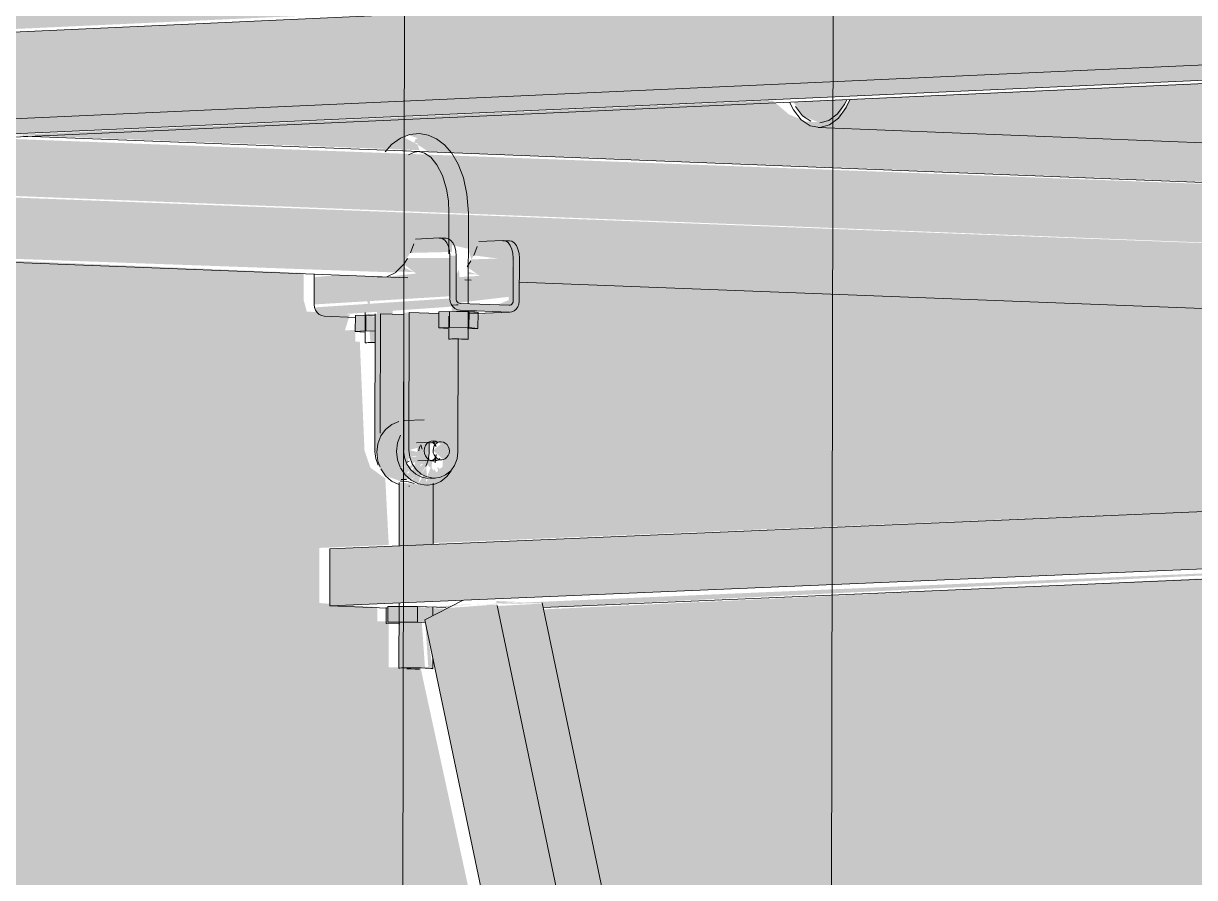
# Model space of a CAD drawing. Header units: inches. Extents: x 31213 to 31218, y -65 to 66.
# Drawn here: x 31215.78963 to 31215.79716, y -64.84864 to -64.84315 of the extents above; entities that cross this region are included whole.
import ezdxf

# ---------------------------------------------------------------- set-up
doc = ezdxf.new("R2010")
doc.units = ezdxf.units.IN
doc.header["$MEASUREMENT"] = 0
for name, color, linetype, lineweight in [('A-GLAZ-CURT', 52, 'Continuous', 9), ('A-WALL-PATT', 111, 'Continuous', 13), ('I-WALL', 2, 'Continuous', 13), ('Q-SPCQ', 91, 'Continuous', 9), ('S-BEAM', 12, 'Continuous', 9)]:
    doc.layers.add(name, color=color, linetype=linetype, lineweight=lineweight)

# ---------------------------------------------------------------- blocks, each defined once
blk = doc.blocks.new('FP_70-Looking South East')
at = {"layer": 'A-WALL-PATT', "lineweight": 9}
for p, q in [((-6208.764656898729, -64.85406071571585), (-6208.764591070689, -64.81886735022566)), ((-6208.767410637626, -64.8541606386), (-6208.767344574306, -64.81904935575494))]:
    blk.add_line(p, q, dxfattribs=at)

msp = doc.modelspace()

# ---------------------------------------------------------------- hatches: boundary and pattern name
at = {"layer": 'I-WALL', "lineweight": 5}
h = msp.add_hatch(color=256, dxfattribs=at)
h.paths.add_polyline_path([(31215.93026104207, -64.86567019565625), (31215.93026399614, -64.86344190050553), (31215.90694916643, -64.86403720207328), (31215.9063534625, -64.8650507085027), (31215.92672415375, -64.86557854870065)], flags=0)
h.paths.add_polyline_path([(31215.90627946146, -64.86504879100652), (31215.90687293075, -64.86403914861212), (31215.90391415579, -64.86411469552363), (31215.90385793722, -64.86498604508316), (31215.90481461864, -64.86501083436988)], flags=0)
h.paths.add_polyline_path([(31215.90402106955, -64.86245760467693), (31215.90786314058, -64.86235454953136), (31215.90852192834, -64.8611999307723), (31215.90842933001, -64.86109228279014), (31215.90824219597, -64.86062705701862), (31215.90815249353, -64.86028290073354), (31215.90828806179, -64.86011868543476), (31215.90823059392, -64.86011696296215), (31215.90820030437, -64.86015265744759), (31215.90814914861, -64.86012801275125), (31215.90813716625, -64.86011416267394), (31215.90417991856, -64.8599955529135), (31215.90409133151, -64.8613685920797)], flags=0)
h.paths.add_polyline_path([(31215.9079393731, -64.86235250476109), (31215.93026623428, -64.86175363558077), (31215.93026752839, -64.86077747140864), (31215.90960004885, -64.86015800934946), (31215.90918645721, -64.86054369662394), (31215.90926022636, -64.86073849172013), (31215.90925102805, -64.86096634838816), (31215.90915303511, -64.86116030945449), (31215.90899196734, -64.8612720720121), (31215.90872668744, -64.86128871623683), (31215.90856824242, -64.86128257208318), (31215.90817969686, -64.86194362768562)], flags=0)
h.paths.add_polyline_path([(31215.76391397044, -64.86135985242056), (31215.76392394579, -64.85635887129781), (31215.73867578578, -64.85725387735548), (31215.73842192934, -64.86069930910087), (31215.76383384955, -64.86135777634831)], flags=0)
h.paths.add_polyline_path([(31215.90913840489, -64.86048185237053), (31215.90950763058, -64.860155239316), (31215.90852312501, -64.86012573093568), (31215.90912510257, -64.86046622214967)], flags=0)
h.paths.add_polyline_path([(31215.90826821554, -64.86028345805684), (31215.90831381335, -64.86025254268495), (31215.90826869334, -64.86028289491648)], flags=0)
h.paths.add_polyline_path([(31215.73878419695, -64.85578248180931), (31215.74993738483, -64.85537247357932), (31215.74475864202, -64.85518955673724), (31215.74440814718, -64.85501300902403), (31215.74413362675, -64.8547691055508), (31215.74388945876, -64.85444262657067), (31215.74372218742, -64.85414569019271), (31215.74354800987, -64.8537005460786), (31215.74342005565, -64.85320568656122), (31215.74333813651, -64.85258900488377), (31215.74332377116, -64.85198801356685), (31215.74334446222, -64.85157740387605), (31215.74345918476, -64.85090698192278), (31215.7435545807, -64.85053639131932), (31215.74373063317, -64.85007729667893), (31215.74402008331, -64.84958343265956), (31215.74419833573, -64.8493511140677), (31215.74447585825, -64.84910611237271), (31215.74477156756, -64.8489506495895), (31215.74507650045, -64.84888951518968), (31215.76539162239, -64.84958199093657), (31215.76540080852, -64.8449631396498), (31215.73949477226, -64.84613829618543), (31215.73934319133, -64.84819560746809)], flags=0)
h.paths.add_polyline_path([(31215.93027481011, -64.85528476215809), (31215.93027780767, -64.85302365864541), (31215.91781426449, -64.85289123460342), (31215.91567842661, -64.85478072150269), (31215.92672413391, -64.85516215061139)], flags=0)
h.paths.add_polyline_path([(31215.91558692434, -64.85477756175686), (31215.91772048371, -64.8528902381909), (31215.90464730781, -64.85275133685528), (31215.90459282813, -64.85359573498324), (31215.90507496857, -64.85441456409599), (31215.91553249369, -64.85477568216353)], flags=0)
h.paths.add_polyline_path([(31215.90497963153, -64.85441127192793), (31215.90458360178, -64.85373873716), (31215.90454118738, -64.85439613162416), (31215.90481459712, -64.85440557297842)], flags=0)
h.paths.add_polyline_path([(31215.83851643432, -64.85211617235991), (31215.84759715583, -64.85175404932667), (31215.82908567057, -64.84886824994025), (31215.82567108487, -64.85167259821331), (31215.83254457956, -64.85190995295032)], flags=0)
h.paths.add_polyline_path([(31215.82558232864, -64.85166953329377), (31215.8290081414, -64.84885616373302), (31215.82220063801, -64.8477949258678), (31215.81643800953, -64.84767879899724), (31215.81618351621, -64.85134497457159), (31215.82157257664, -64.85153106899345)], flags=0)
h.paths.add_polyline_path([(31215.80511559144, -64.85096277825222), (31215.80512201516, -64.8474507622574), (31215.80432314588, -64.84743466366798), (31215.80376299435, -64.850916070523), (31215.80500207448, -64.85095885829706)], flags=0)
h.paths.add_polyline_path([(31215.80305258679, -64.85089153881053), (31215.80104253949, -64.84773258925833), (31215.80090542082, -64.84776063901566), (31215.8005810776, -64.84769647460952), (31215.80045810293, -64.84756772854492), (31215.80025854939, -64.8470928401103), (31215.8001849957, -64.84681727012217), (31215.80034579387, -64.84664478397599), (31215.80042059985, -64.84666918504061), (31215.80047737485, -64.84664616400617), (31215.80116161535, -64.84701559881299), (31215.80125212905, -64.84715025534378), (31215.80131311365, -64.84730125495135), (31215.80364138769, -64.84731707535367), (31215.803783854, -64.8464309709466), (31215.79984280088, -64.84659905179385), (31215.79985824537, -64.84665466501575), (31215.79987561081, -64.84667483314088), (31215.79987564395, -64.850781832981), (31215.80186693408, -64.85085059598572)], flags=0)
h.paths.add_polyline_path([(31215.80308198929, -64.85079639209638), (31215.80362474484, -64.84742058968642), (31215.80128741296, -64.84737348843075), (31215.80123207512, -64.84756426439507), (31215.80111916631, -64.84771145218075), (31215.80283431485, -64.85040712583933)], flags=0)
h.paths.add_polyline_path([(31215.79821583503, -64.85072451664828), (31215.79819989233, -64.84666911973075), (31215.79290974013, -64.84691749768137), (31215.79367500591, -64.8505677132536), (31215.79819990303, -64.85072396648637)], flags=0)
h.paths.add_polyline_path([(31215.79217417265, -64.84590485557429), (31215.79205621985, -64.84587980178733), (31215.7920737854, -64.84589110682792), (31215.79217140864, -64.8459052156374)], flags=0)
h.paths.add_polyline_path([(31215.79212204632, -64.84603859584695), (31215.79216923288, -64.84601985277698), (31215.79220114758, -64.84595675615937), (31215.79225623848, -64.8460115301674), (31215.7922591768, -64.84597119265263), (31215.79223042617, -64.84591475308291), (31215.79221641784, -64.84587243481253), (31215.7922259901, -64.84583315879578), (31215.79217430139, -64.84583642451075), (31215.79214590328, -64.84600087858851), (31215.79212689889, -64.84602951881087)], flags=0)
h.paths.add_polyline_path([(31215.79199042335, -64.84608491559399), (31215.79214590357, -64.846110178886), (31215.79199105291, -64.8460840243004)], flags=0)
h.paths.add_polyline_path([(31215.78068339263, -64.84433601621517), (31215.78057540306, -64.84442723248713), (31215.7806090556, -64.84442722993506), (31215.78068039396, -64.84433969567202)], flags=0)
h.paths.add_polyline_path([(31215.79289292846, -64.85054070664384), (31215.79218552096, -64.84728728264587), (31215.79198004517, -64.84728604101667), (31215.79198004439, -64.84699061943317), (31215.79190765481, -64.84699096143278), (31215.79190765457, -64.84690013604627), (31215.79153586582, -64.84687356141626), (31215.79153653251, -64.84651963757456), (31215.79198151396, -64.8465004947994), (31215.79195938273, -64.8460734273961), (31215.7918637664, -64.84600450204182), (31215.79182593312, -64.84589436388444), (31215.7917955577, -64.84519440534324), (31215.79176629394, -64.84519459201952), (31215.79176629374, -64.84511942104632), (31215.79170013762, -64.84512234561105), (31215.79173216094, -64.8450194483584), (31215.79145487342, -64.84500121972792), (31215.79143579578, -64.8449295161501), (31215.79143575814, -64.84475347610596), (31215.7819460777, -64.84435603941415), (31215.78183746571, -64.84431006894802), (31215.78173662652, -64.84422210991103), (31215.78067733749, -64.84429114774288), (31215.78068312336, -64.84447572239394), (31215.78065751634, -64.84464449346918), (31215.78065751646, -64.84468222043529), (31215.78322484938, -64.85020684963636), (31215.79258139901, -64.85052994894443)], flags=0)
h.paths.add_polyline_path([(31215.78001028738, -64.84433477081826), (31215.78011110084, -64.84446685578885), (31215.78013229421, -64.84442980889062), (31215.78001175903, -64.84433591716031)], flags=0)
h.paths.add_polyline_path([(31215.7827002375, -64.8501887337989), (31215.78014244537, -64.84474256969071), (31215.78006425227, -64.8446882546677), (31215.78001199912, -64.8445587188998), (31215.78001184445, -64.84433483120637), (31215.77998806902, -64.84430545720313), (31215.77995999124, -64.84430270211496), (31215.7768505737, -64.84444375234371), (31215.77645456888, -64.84997305908031), (31215.78215000209, -64.85016973313239)], flags=0)
h.paths.add_polyline_path([(31215.82167286092, -64.84771264944554), (31215.81649172744, -64.84690495024668), (31215.81644299541, -64.84760697338538), (31215.82157256707, -64.84771062288105)], flags=0)
h.paths.add_polyline_path([(31215.80512214785, -64.8473782213142), (31215.80512398497, -64.84637381608418), (31215.80501303552, -64.84638454581102), (31215.80500206277, -64.8464542060983), (31215.80492714569, -64.8464546235294), (31215.80490036026, -64.8467471637984), (31215.80470922719, -64.84670853892906), (31215.80469675276, -64.84644835768843), (31215.80463726648, -64.84644864144587), (31215.80463726634, -64.8463945740076), (31215.80435925403, -64.84640643087559), (31215.80447747712, -64.84647547707598), (31215.80433478717, -64.84736231169403), (31215.80500206516, -64.84737579489135)], flags=0)
h.paths.add_polyline_path([(31215.80028047126, -64.84681951021548), (31215.80029882936, -64.84681726193206), (31215.80028114013, -64.84681879267937)], flags=0)
h.paths.add_polyline_path([(31215.80016567139, -64.84669976203735), (31215.80029740297, -64.84659488520866), (31215.8002834785, -64.84661528094215), (31215.80017888742, -64.84669028463672)], flags=0)
h.paths.add_polyline_path([(31215.79941026896, -64.84662781351271), (31215.79940952468, -64.84661753046645), (31215.79940952472, -64.84662779018902)], flags=0)
h.paths.add_polyline_path([(31215.80485415658, -64.8454859130096), (31215.80490035695, -64.84547127209554), (31215.80493435486, -64.84540581068264), (31215.80498856773, -64.84545867665335), (31215.80500206009, -64.84542578417643), (31215.80497493024, -64.8453707897941), (31215.80490255898, -64.8453489429819), (31215.80487426888, -64.84544793762107), (31215.80485618301, -64.84548208675423)], flags=0)
h.paths.add_polyline_path([(31215.8047198991, -64.84553278861405), (31215.80486682013, -64.84555716896027), (31215.80472056838, -64.84553187781941)], flags=0)
h.paths.add_polyline_path([(31215.79219836523, -64.84649116601732), (31215.80457693098, -64.84597986130827), (31215.80461121957, -64.8460239323522), (31215.80471052809, -64.84599219061518), (31215.80468680277, -64.84552056145976), (31215.80459199623, -64.84545149505395), (31215.80455328654, -64.84528050836974), (31215.80453599113, -64.84504114212912), (31215.80232258335, -64.84469608873269), (31215.80231870834, -64.84485825016014), (31215.80225761503, -64.84504161217735), (31215.80215219703, -64.8451505397568), (31215.80209142804, -64.84516693184277), (31215.79275267739, -64.84480457451856), (31215.79275244577, -64.84492785004677), (31215.79268683284, -64.84495432152285), (31215.79268675108, -64.8449978353627), (31215.79248741489, -64.8450363407159), (31215.79248729004, -64.84510274720536), (31215.79242242879, -64.84509771032077), (31215.79239500618, -64.84517174502054), (31215.79235975035, -64.84517127395736), (31215.79232695163, -64.84599730516825), (31215.79221618096, -64.84609962867859), (31215.79219986846, -64.8461104210589), (31215.79219888952, -64.84635837143071)], flags=0)
h.paths.add_polyline_path([(31215.80512400921, -64.84636056223201), (31215.80512401699, -64.84635631110511), (31215.80507556586, -64.8463600849913)], flags=0)
h.paths.add_polyline_path([(31215.80492877772, -64.8460102891478), (31215.80512468304, -64.84599216026248), (31215.80512625422, -64.84513315964149), (31215.80509118894, -64.84512769323199), (31215.80506924817, -64.84543024040998), (31215.80494840963, -64.84554728496944), (31215.80493043687, -64.84555857407906), (31215.80492878257, -64.84600896778826)], flags=0)
h.paths.add_polyline_path([(31215.79204860328, -64.84598617372983), (31215.79205845704, -64.84595612552147), (31215.79204642849, -64.84598307679657)], flags=0)
h.paths.add_polyline_path([(31215.80477712646, -64.84543348576472), (31215.80479047112, -64.84540248820466), (31215.80477464455, -64.84542991678512)], flags=0)
h.paths.add_polyline_path([(31215.80490258703, -64.84533361765375), (31215.80496288221, -64.84530715763434), (31215.80495817011, -64.8452782571284), (31215.80490268208, -64.84528167125929), (31215.80490258937, -64.84533233718417)], flags=0)
h.paths.add_polyline_path([(31215.79201177093, -64.84501411979015), (31215.79198402592, -64.84500829045307), (31215.79201012724, -64.84501405630407)], flags=0)
h.paths.add_polyline_path([(31215.7922361405, -64.84500751316685), (31215.79221641551, -64.84500061288188), (31215.79223596883, -64.84500750653402)], flags=0)
h.paths.add_polyline_path([(31215.73960528682, -64.84463835239988), (31215.76540385054, -64.8434335867356), (31215.7654127833, -64.83894213237346), (31215.74026315102, -64.83502149648871), (31215.74031024269, -64.83507043573982), (31215.73999063571, -64.8394082576158)], flags=0)
h.paths.add_polyline_path([(31215.78056448806, -64.84448191563645), (31215.7805689587, -64.84445213499782), (31215.78056155969, -64.844475731603)], flags=0)
h.paths.add_polyline_path([(31215.79216673546, -64.84392873202565), (31215.79208740821, -64.84388664314656), (31215.79209745686, -64.84386463521666), (31215.79216445374, -64.84388663723632)], flags=0)
h.paths.add_polyline_path([(31215.7995230205, -64.84425965823452), (31215.79731453558, -64.84391537227567), (31215.79466193925, -64.84378079039143), (31215.79455093093, -64.84373437095086), (31215.79444785371, -64.84364549982838), (31215.78956200784, -64.84386713287381), (31215.79217863396, -64.84396473067805), (31215.79216673546, -64.84392873202565), (31215.79223314119, -64.84397239200936), (31215.79944581952, -64.84425661603977)], flags=0)
h.paths.add_polyline_path([(31215.77773975063, -64.84285751323691), (31215.78758074818, -64.84239794905012), (31215.77711395328, -64.84076625554285), (31215.77696638378, -64.8428267280062), (31215.77766965808, -64.84285472307944)], flags=0)
at = {"layer": 'Q-SPCQ', "lineweight": 5}
for points in [[(31215.80471836578, -64.84421402027203), (31215.80482969615, -64.84413256001255), (31215.80487383189, -64.8440585955188), (31215.80513212471, -64.84405200402055), (31215.8051322382, -64.8440077564344), (31215.80521479152, -64.8440110389005), (31215.80521522643, -64.84380312340969), (31215.7976304639, -64.84351424847696), (31215.79494427128, -64.8436361148756), (31215.79487063184, -64.84375856324085), (31215.7947506741, -64.84381935588638), (31215.80471741528, -64.84421398263771)], [(31215.80489914006, -64.84418371660675), (31215.80482929326, -64.84415333311274), (31215.79487494568, -64.84375206549178), (31215.79491978484, -64.84363712800904), (31215.79457918159, -64.8436525853226), (31215.79464080274, -64.8437442279817), (31215.79475222353, -64.84378987978073), (31215.80487342539, -64.84418269772625)], [(31215.80239247661, -64.84476021415293), (31215.80235303115, -64.84454180385136), (31215.8022568979, -64.8444039306519), (31215.80215813827, -64.84436758651702), (31215.78937553828, -64.84388547469734), (31215.78695143062, -64.8439954892336), (31215.78684399112, -64.84404762777015), (31215.78617141987, -64.84403088170856), (31215.78504888896, -64.84408181238129), (31215.79973659544, -64.84465632823725)], [(31215.80215665462, -64.84517347573174), (31215.80227428256, -64.84511436810412), (31215.80236060563, -64.84496310350931), (31215.80239247661, -64.84476021415293), (31215.78488621622, -64.84408919252066), (31215.78220460082, -64.84421084506896), (31215.78213253379, -64.84433193692679), (31215.78201514714, -64.84439201611893), (31215.79202595588, -64.84475024195397), (31215.7921213019, -64.84462458079973), (31215.79238797368, -64.8446183311126), (31215.79238808847, -64.84457455176876), (31215.7924908068, -64.84459752774738), (31215.79251233763, -64.84466658940146), (31215.79252780018, -64.84464040059949), (31215.7928202371, -64.84467856586166), (31215.79281998714, -64.84481122734694), (31215.79973619849, -64.84507956574474)], [(31215.79150228036, -64.84495577283764), (31215.79237441416, -64.84490310120975), (31215.79237487674, -64.8446570976367), (31215.79210212487, -64.8446570726047), (31215.79207811462, -64.8446977337052), (31215.7921574762, -64.84475654597468), (31215.79196825897, -64.84477873341467), (31215.79165527461, -64.84476600873084), (31215.79150260978, -64.84478090581335), (31215.79150237974, -64.84490302160225)], [(31215.79238124548, -64.84495064933019), (31215.79278095344, -64.84490306865878), (31215.79277517613, -64.84465706434021), (31215.79251233952, -64.84466658958988), (31215.79248461123, -64.84471353078946), (31215.7925639763, -64.84477232632672), (31215.79241335911, -64.84478134672923), (31215.79238241565, -64.8449175611295), (31215.79237588538, -64.8449360819897)], [(31215.79246262157, -64.84517838718315), (31215.79243273708, -64.84473207989498), (31215.79241648563, -64.84476102495643), (31215.79238783814, -64.84477560395312), (31215.79237045758, -64.8447813830293), (31215.79240041646, -64.84517737432894), (31215.79244790266, -64.8451779145341)], [(31215.79192589689, -64.84520194896282), (31215.79189547917, -64.84504239912891), (31215.79185073465, -64.8450144105589), (31215.79187975589, -64.84479361096831), (31215.79184623875, -64.8447734198884), (31215.79183382035, -64.84478090654395), (31215.79186370962, -64.84520093703152), (31215.79191117979, -64.84520147674438)], [(31215.79155075333, -64.84502765872818), (31215.79239350045, -64.8449693232766), (31215.79237438748, -64.8449172918538), (31215.7915044796, -64.84497461822), (31215.79153495129, -64.84501980768529)], [(31215.79243386264, -64.84501051628723), (31215.79253453851, -64.84500608224214), (31215.79253462029, -64.8449625760207), (31215.79243394443, -64.84496701378306)], [(31215.7917668406, -64.84512889545692), (31215.79183459103, -64.84512591666156), (31215.79183478207, -64.84502443799256), (31215.79176703165, -64.84502742262639)], [(31215.79196025924, -64.84512796452428), (31215.79196042568, -64.84503953266763), (31215.7918347701, -64.8450307965202), (31215.79183459103, -64.84512591666156), (31215.79188277195, -64.84512670180756)], [(31215.79189294689, -64.84590083549453), (31215.79192648453, -64.84589938308606), (31215.79192814924, -64.84501490365683), (31215.79189461168, -64.8450163812536)], [(31215.79190559649, -64.84503378259592), (31215.79200618208, -64.84502935252705), (31215.79200626392, -64.8449858658144), (31215.79190567834, -64.84499029959726)], [(31215.79201815799, -64.84513299054893), (31215.79201833871, -64.84503695971641), (31215.79196041922, -64.84504296363953), (31215.79196025924, -64.84512796452428)], [(31215.79207742751, -64.84589284622396), (31215.79211097565, -64.8458913933603), (31215.79211263997, -64.84500677537017), (31215.7920790919, -64.84500825342995)], [(31215.79230349857, -64.8451053001211), (31215.79237131078, -64.84510231860938), (31215.79237150168, -64.84500079368804), (31215.79230368948, -64.8450037810436)], [(31215.79249701504, -64.84510436833958), (31215.79249720589, -64.84500284743572), (31215.79237150168, -64.84500079368804), (31215.79237131078, -64.84510231860938)], [(31215.79255488802, -64.8451093989474), (31215.79255507882, -64.84500788790358), (31215.79249720589, -64.84500284743572), (31215.79249701504, -64.84510436833958)], [(31215.79190557057, -64.84590487355344), (31215.79203135581, -64.84589942668305), (31215.79207739022, -64.84575590987988), (31215.79193124736, -64.84580071615488), (31215.79191215322, -64.84585070229042)], [(31215.79202637056, -64.84600393436205), (31215.79209603678, -64.84599643524054), (31215.79212989012, -64.84585908775465), (31215.79200458246, -64.84581717693759), (31215.7919615983, -64.84592971093966), (31215.79202414532, -64.84600138444101)], [(31215.79233213971, -64.8459517324365), (31215.79236930288, -64.84591212607427), (31215.79233235043, -64.84583967916927), (31215.792266218, -64.84589319829767)], [(31215.79205757521, -64.84609137547403), (31215.79208677721, -64.84605022261562), (31215.79203773372, -64.84595409578577), (31215.79203135581, -64.84589942668305), (31215.79190557057, -64.84590487355344), (31215.79193085164, -64.84601096529177), (31215.79196099119, -64.84605565315572), (31215.79205215245, -64.84608936982478)], [(31215.79160286695, -64.84689262507052), (31215.80462249305, -64.8463396173567), (31215.80462317176, -64.84596895492865), (31215.79160355743, -64.84652601678806)], [(31215.79197484076, -64.84699729338313), (31215.79216634255, -64.84699640496422), (31215.79216246678, -64.84689813788816), (31215.79197502738, -64.84689813609589)], [(31215.792216636, -64.84699827348769), (31215.79222389587, -64.8469764128541), (31215.79234764167, -64.84691199149071), (31215.79216652445, -64.8468997121564), (31215.79219446313, -64.8469974497119), (31215.79221322013, -64.84699814657984)], [(31215.79363894528, -64.8537740755858), (31215.79411934973, -64.85375649742775), (31215.79267645625, -64.84688271944229), (31215.79236029513, -64.84690581941607), (31215.79221367268, -64.84698201330349), (31215.79339081012, -64.85259160042375)], [(31215.79411934973, -64.85375649742775), (31215.7944103128, -64.8537457949521), (31215.79296823321, -64.8468772591571), (31215.79267854938, -64.84689269083098), (31215.79387482898, -64.85259162876812)]]:
    msp.add_hatch(color=256, dxfattribs=at).paths.add_polyline_path(points, flags=0)
h = msp.add_hatch(color=256, dxfattribs=at)
h.paths.add_polyline_path([(31215.8020373441, -64.8444669634275), (31215.80204777365, -64.84440949514548), (31215.7887474593, -64.84391392649884), (31215.78838828838, -64.84393021451613), (31215.79238517808, -64.84407117277662), (31215.7924093234, -64.84408834165798), (31215.80200266146, -64.84446559953336)], flags=0)
h.paths.add_polyline_path([(31215.80210837866, -64.84440977870501), (31215.80210034027, -64.84439414480083), (31215.80210025703, -64.84440945895679)], flags=0)
h = msp.add_hatch(color=256, dxfattribs=at)
h.paths.add_polyline_path([(31215.79223408042, -64.84393552335506), (31215.79223031901, -64.8438678171264), (31215.7921546193, -64.84389342587254), (31215.79214437916, -64.84391585266482)], flags=0)
h.paths.add_polyline_path([(31215.79229364434, -64.84397891296364), (31215.79230057082, -64.84397094290534), (31215.79224784107, -64.84397710397755)], flags=0)
h.paths.add_polyline_path([(31215.79209643702, -64.84397111995747), (31215.79209068037, -64.84394703974853), (31215.79205941989, -64.84396965921907)], flags=0)
h = msp.add_hatch(color=256, dxfattribs=at)
h.paths.add_polyline_path([(31215.80210024763, -64.84513440610417), (31215.80205758069, -64.84510592759541), (31215.80158480861, -64.84511439359976)], flags=0)
h.paths.add_polyline_path([(31215.80204768707, -64.84509932399436), (31215.80199976559, -64.84503559123931), (31215.79281965913, -64.8447105415329), (31215.79281979845, -64.84474081202352), (31215.80073387909, -64.84504828134452)], flags=0)
h.paths.add_polyline_path([(31215.79255191107, -64.84476368110337), (31215.79249004834, -64.84474395789255), (31215.79249080346, -64.84476130853125), (31215.79252739556, -64.84476272926106)], flags=0)
h.paths.add_polyline_path([(31215.79214541093, -64.8447478982746), (31215.79207770113, -64.84471824664494), (31215.79207766402, -64.84469768901303), (31215.79207760062, -64.8446496454936), (31215.78218066921, -64.8442646812656), (31215.78218062597, -64.84421183800333), (31215.78186143926, -64.84425849602627), (31215.78195886363, -64.84435239401743), (31215.78218084876, -64.84436101284149), (31215.7921208968, -64.84474694648576)], flags=0)
h = msp.add_hatch(color=256, dxfattribs=at)
h.paths.add_polyline_path([(31215.79275454192, -64.84500452415043), (31215.79275462366, -64.8449610166227), (31215.79243991566, -64.84494884214692), (31215.79243983384, -64.84499235987279)], flags=0)
h.paths.add_polyline_path([(31215.79282022375, -64.8449345486594), (31215.79282074135, -64.84465901485356), (31215.79278141482, -64.84465748458422), (31215.79278089716, -64.84493302646108)], flags=0)
h.paths.add_polyline_path([(31215.79241373789, -64.84491881497422), (31215.7924142561, -64.8446431977455), (31215.79237490574, -64.8446416665493), (31215.79237438748, -64.8449172918538)], flags=0)
h = msp.add_hatch(color=256, dxfattribs=at)
h.paths.add_polyline_path([(31215.79208352201, -64.84607933336476), (31215.79212425621, -64.84607494611515), (31215.7920712859, -64.84600138636608), (31215.79204280765, -64.84607186431462)], flags=0)
h.paths.add_polyline_path([(31215.79212425621, -64.84607494611515), (31215.79216223452, -64.84605900257861), (31215.79210672896, -64.84600138359795)], flags=0)
h.paths.add_polyline_path([(31215.79204280765, -64.84607186431462), (31215.79204340932, -64.8460013885433), (31215.792004888, -64.8460530469612)], flags=0)
h.paths.add_polyline_path([(31215.79223573241, -64.84595614939637), (31215.7922411773, -64.84591132961779), (31215.79214080951, -64.84592440552605)], flags=0)
h.paths.add_polyline_path([(31215.79221993789, -64.84599750882957), (31215.79223573241, -64.84595614939637), (31215.79213488578, -64.84593991615226)], flags=0)
h.paths.add_polyline_path([(31215.79219486944, -64.84603259005563), (31215.79221993789, -64.84599750882957), (31215.79216763537, -64.84600137884107)], flags=0)
h.paths.add_polyline_path([(31215.79216223452, -64.84605900257861), (31215.79219486944, -64.84603259005563), (31215.79213283805, -64.84600138155885)], flags=0)
h.paths.add_polyline_path([(31215.79193176245, -64.84594462012221), (31215.79202682079, -64.8459200796601), (31215.79192648453, -64.84589938308606)], flags=0)
h.paths.add_polyline_path([(31215.79194740581, -64.84598718047816), (31215.79203268628, -64.84593603888413), (31215.79193176245, -64.84594462012221)], flags=0)
h.paths.add_polyline_path([(31215.7919723479, -64.84602416296073), (31215.79204203847, -64.84594990694706), (31215.7919569927, -64.84600139529248)], flags=0)
h.paths.add_polyline_path([(31215.792004888, -64.8460530469612), (31215.79200174953, -64.84600139179697), (31215.7919723479, -64.84602416296073)], flags=0)
h.paths.add_polyline_path([(31215.7922411773, -64.84591132961779), (31215.79224284051, -64.84502705737), (31215.79192814924, -64.84501490365683), (31215.79192648453, -64.84589938308606), (31215.79211345745, -64.84584997784279)], flags=0)
h = msp.add_hatch(color=256, dxfattribs=at)
h.paths.add_polyline_path([(31215.79226801624, -64.84607137276289), (31215.79230875123, -64.8460669850675), (31215.79225255193, -64.8460014030521), (31215.79222730109, -64.84606390230131)], flags=0)
h.paths.add_polyline_path([(31215.79230875123, -64.8460669850675), (31215.79234673026, -64.84605103925877), (31215.79229312681, -64.8460013998823)], flags=0)
h.paths.add_polyline_path([(31215.79222730109, -64.84606390230131), (31215.79222194549, -64.84600140544323), (31215.79218938071, -64.84604508177507)], flags=0)
h.paths.add_polyline_path([(31215.79242022951, -64.8459481704022), (31215.7924256745, -64.84590334363573), (31215.79232530478, -64.8459164209952)], flags=0)
h.paths.add_polyline_path([(31215.79240443471, -64.84598953621989), (31215.79242022951, -64.8459481704022), (31215.79231938093, -64.84593193401584)], flags=0)
h.paths.add_polyline_path([(31215.79237936579, -64.84602462279214), (31215.79240443471, -64.84598953621989), (31215.79235910049, -64.84600139472813), (31215.79237217595, -64.84601638180219)], flags=0)
h.paths.add_polyline_path([(31215.79234673026, -64.84605103925877), (31215.79236780214, -64.84601475926594), (31215.7923214082, -64.84600139767282)], flags=0)
h.paths.add_polyline_path([(31215.79211625369, -64.84593663751511), (31215.79221131386, -64.84591209377372), (31215.79211097565, -64.8458913933603)], flags=0)
h.paths.add_polyline_path([(31215.79213189738, -64.84597920463185), (31215.79221717947, -64.84592805553271), (31215.79211625369, -64.84593663751511)], flags=0)
h.paths.add_polyline_path([(31215.79215683996, -64.84601619305646), (31215.79222653185, -64.84594192582375), (31215.7921468721, -64.8460014113083)], flags=0)
h.paths.add_polyline_path([(31215.79218938071, -64.84604508177507), (31215.79223873355, -64.84595275936518), (31215.79215683996, -64.84601619305646)], flags=0)
h.paths.add_polyline_path([(31215.7924256745, -64.84590334363573), (31215.79242733731, -64.84501893289188), (31215.79211263997, -64.84500677537017), (31215.79211097565, -64.8458913933603), (31215.79229795215, -64.84584198149031)], flags=0)
h = msp.add_hatch(color=256, dxfattribs=at)
h.paths.add_polyline_path([(31215.7922703378, -64.8461115888326), (31215.79231622807, -64.84609232045146), (31215.79227377095, -64.84600909032207)], flags=0)
h.paths.add_polyline_path([(31215.79222111691, -64.8461168920569), (31215.7922703378, -64.8461115888326), (31215.79224845098, -64.84601971975181)], flags=0)
h.paths.add_polyline_path([(31215.79222111691, -64.8461168920569), (31215.79222129418, -64.84602264380875), (31215.79217191936, -64.84610786721623)], flags=0)
h.paths.add_polyline_path([(31215.79217191936, -64.84610786721623), (31215.79219415116, -64.84601766276597), (31215.79212609824, -64.84608512786778)], flags=0)
h.paths.add_polyline_path([(31215.79231622807, -64.84609232045146), (31215.79235566133, -64.84606040115386), (31215.79229756338, -64.84600139170837)], flags=0)
h.paths.add_polyline_path([(31215.79208677721, -64.84605022261562), (31215.79214717908, -64.84598585713617), (31215.79205663726, -64.84600552985637)], flags=0)
h.paths.add_polyline_path([(31215.79212609824, -64.84608512786778), (31215.79216887179, -64.84600511562537), (31215.79208677721, -64.84605022261562)], flags=0)
h.paths.add_polyline_path([(31215.79231691284, -64.84572818978779), (31215.79227110167, -64.84570543998505), (31215.7922741488, -64.84580818427162)], flags=0)
h.paths.add_polyline_path([(31215.79235622039, -64.8457630984273), (31215.79231691284, -64.84572818978779), (31215.79229583739, -64.845827443792)], flags=0)
h.paths.add_polyline_path([(31215.79240524067, -64.84585920933748), (31215.79235622039, -64.8457630984273), (31215.79231246059, -64.84585209990252)], flags=0)
h.paths.add_polyline_path([(31215.79241161509, -64.84591386339878), (31215.79240524067, -64.84585920933748), (31215.79232288595, -64.84588047246947)], flags=0)
h.paths.add_polyline_path([(31215.79240503607, -64.84596802570172), (31215.79241161509, -64.84591386339878), (31215.79232640328, -64.84591062829398)], flags=0)
h.paths.add_polyline_path([(31215.79238595163, -64.84601800664484), (31215.79240503607, -64.84596802570172), (31215.79232277303, -64.84594051276382), (31215.79238461977, -64.84601637300605)], flags=0)
h.paths.add_polyline_path([(31215.79235566133, -64.84606040115386), (31215.79236141003, -64.84600138672076), (31215.79232790499, -64.84600138933806)], flags=0)
h.paths.add_polyline_path([(31215.79203773372, -64.84595409578577), (31215.79211660507, -64.84590266320961), (31215.79203135581, -64.84589942668305)], flags=0)
h.paths.add_polyline_path([(31215.79205663726, -64.84600552985637), (31215.79212012348, -64.84593282361274), (31215.79203773372, -64.84595409578577), (31215.79205512332, -64.84600141064726)], flags=0)
h.paths.add_polyline_path([(31215.79203793854, -64.84584524966033), (31215.79213077006, -64.84584519409145), (31215.79205703292, -64.8457952582629)], flags=0)
h.paths.add_polyline_path([(31215.79203135581, -64.84589942668305), (31215.79212023646, -64.84587277425912), (31215.79203793854, -64.84584524966033)], flags=0)
h.paths.add_polyline_path([(31215.79214748772, -64.84582180256747), (31215.7920873367, -64.84575286036667), (31215.79205703292, -64.8457952582629)], flags=0)
h.paths.add_polyline_path([(31215.79217268345, -64.8457016886075), (31215.79222173056, -64.8457906484253), (31215.79222190783, -64.84569640042443)], flags=0)
h.paths.add_polyline_path([(31215.7921267834, -64.84572094565611), (31215.7921945727, -64.84579356790368), (31215.79217268345, -64.8457016886075)], flags=0)
h.paths.add_polyline_path([(31215.79216924975, -64.84580419388386), (31215.7921267834, -64.84572094565611), (31215.7920873367, -64.84575286036667)], flags=0)
h.paths.add_polyline_path([(31215.79224887245, -64.84579563394882), (31215.79227110167, -64.84570543998505), (31215.79222190783, -64.84569640042443)], flags=0)
h = msp.add_hatch(color=256, dxfattribs=at)
h.paths.add_polyline_path([(31215.7920471663, -64.84729232551045), (31215.79221471437, -64.84729155281975), (31215.79218649329, -64.8468986252986), (31215.79204791348, -64.84689260816883)], flags=0)
h.paths.add_polyline_path([(31215.79204863448, -64.8465068919323), (31215.79221620382, -64.84649970319838), (31215.79221314429, -64.84611664583207), (31215.79204939753, -64.84609869251962), (31215.79204890997, -64.84635951579187)], flags=0)
h = msp.add_hatch(color=256, dxfattribs=at)
h.paths.add_polyline_path([(31215.79226241995, -64.8472946739138), (31215.79223287133, -64.84707611176998), (31215.79221527758, -64.84699213018247), (31215.79223646988, -64.84729251446109), (31215.79225274125, -64.84729357901104)], flags=0)
h.paths.add_polyline_path([(31215.79221529881, -64.84698084375928), (31215.79226375265, -64.84695559701407), (31215.79223932908, -64.84690039162447), (31215.79221545143, -64.84689970153858)], flags=0)
h.paths.add_polyline_path([(31215.79221620382, -64.84649970319838), (31215.79226555284, -64.84649757385357), (31215.79224505234, -64.84611547770294), (31215.79221692355, -64.84611707283821), (31215.79221646059, -64.8463631982554)], flags=0)
h = msp.add_hatch(color=256, dxfattribs=at)
h.paths.add_polyline_path([(31215.79234800808, -64.84691166681544), (31215.79239717354, -64.84688643345537), (31215.7929675434, -64.84687404730853), (31215.79297268936, -64.84690134552453), (31215.79830007102, -64.84664396144923), (31215.79855035213, -64.84662752555268), (31215.80308180915, -64.84647253527511), (31215.80387362707, -64.84640739359575), (31215.80389486664, -64.84639648388578), (31215.79223031304, -64.8468972703994), (31215.79234822578, -64.84690166005609)], flags=0)
h.paths.add_polyline_path([(31215.79267446908, -64.84687466183165), (31215.79267187162, -64.84686087879396), (31215.79283615937, -64.84686779782912)], flags=0)
h.paths.add_polyline_path([(31215.80444406291, -64.84641475097884), (31215.80472330609, -64.84637132923372), (31215.80472353991, -64.84635286116463), (31215.80462249305, -64.8463396173567), (31215.80423046528, -64.84638787737711), (31215.80423025946, -64.84639758476547), (31215.80440195738, -64.84638991953219)], flags=0)
h.paths.add_polyline_path([(31215.80521030544, -64.84636480010268), (31215.8052103709, -64.84636195312456), (31215.80509938527, -64.84636183793762)], flags=0)
at = {"layer": 'S-BEAM', "lineweight": 5}
for points in [[(31215.729408079, -64.84593608164812), (31216.34707084623, -64.8177074397559), (31216.34563657974, -64.81756332317566), (31215.72810430112, -64.84588882226987)], [(31215.72948884226, -64.84647887039473), (31216.34708580638, -64.81855593472237), (31216.34707085459, -64.81773620609772), (31215.72948996865, -64.84595085179285)]]:
    msp.add_hatch(color=256, dxfattribs=at).paths.add_polyline_path(points, flags=0)
h = msp.add_hatch(color=256, dxfattribs=at)
h.paths.add_polyline_path([(31215.73053863403, -64.84652444708634), (31215.76546573096, -64.8449482269242), (31215.76546570516, -64.84485227621327), (31215.73053840852, -64.84643141716383)], flags=0)
h.paths.add_polyline_path([(31215.76790639383, -64.84483808258504), (31215.80525597571, -64.84315253843205), (31215.80525595116, -64.84305327047956), (31215.76790617722, -64.84474193703014)], flags=0)
h.paths.add_polyline_path([(31215.80786318472, -64.84303487805448), (31215.84789594316, -64.8412282451953), (31215.84789592012, -64.8411254224176), (31215.80786297881, -64.84293540094673)], flags=0)
h.paths.add_polyline_path([(31215.85068773472, -64.84110225481719), (31215.89370314297, -64.83916101836446), (31215.89370312172, -64.8390543767064), (31215.85068754164, -64.84099920698482)], flags=0)
h.paths.add_polyline_path([(31215.89670027049, -64.83902576140795), (31215.94304407241, -64.83693431833417), (31215.94304405332, -64.8368235631841), (31215.89670009273, -64.83891887696534)], flags=0)
h.paths.add_polyline_path([(31215.94627053914, -64.83678871155976), (31215.99634404313, -64.83452895127326), (31215.99634402661, -64.83441375255954), (31215.94627037971, -64.83667769377467)], flags=0)
h.paths.add_polyline_path([(31215.99982776565, -64.83437173483827), (31216.05409947222, -64.8319225144437), (31216.05407537047, -64.83180358979244), (31215.99982762813, -64.83425625116901)], flags=0)
h.paths.add_polyline_path([(31216.05787311346, -64.83175221430582), (31216.11689338994, -64.82908869635197), (31216.1168933802, -64.82896344752062), (31216.05787300216, -64.83163189039722)], flags=0)
h.paths.add_polyline_path([(31216.12099541492, -64.82890357663032), (31216.18541519138, -64.82599638538353), (31216.18538746462, -64.82586667725727), (31216.12099533503, -64.82877798899744)], flags=0)
h.paths.add_polyline_path([(31216.18989121776, -64.82579438740308), (31216.26048605113, -64.82260852286043), (31216.2604859797, -64.8224713059593), (31216.18989117565, -64.8256630544409)], flags=0)
h.paths.add_polyline_path([(31216.26539343403, -64.82238705825117), (31216.34698531507, -64.81870490945387), (31216.34707085361, -64.81855661077013), (31216.26539343748, -64.8222494288523)], flags=0)

# ---------------------------------------------------------------- linework, layer by layer
at = {"layer": 'Q-SPCQ'}
for p, q in [((31215.80485640682, -64.84421999810377), (31215.79473924451, -64.84381941941977)), ((31215.7896356972, -64.84387369880257), (31215.79229308487, -64.84397840904066)), ((31215.79229408194, -64.843978448329), (31215.80216990063, -64.84436758964122)), ((31215.79236792327, -64.84463020525475), (31215.79236841853, -64.8443668276168)), ((31215.79249295292, -64.84436867529912), (31215.79249185851, -64.84495084186501)), ((31215.79210447734, -64.8447839531322), (31215.78200419931, -64.84439208148721)), ((31215.79214366574, -64.84456674100164), (31215.79212131065, -64.84462458166901)), ((31215.792307993, -64.84452859839077), (31215.79215278191, -64.844535498556)), ((31215.7923079247, -64.84453188511019), (31215.79234734305, -64.84453013281248)), ((31215.79231139755, -64.8445286059891), (31215.79235074758, -64.84453014041426)), ((31215.79255016483, -64.84458257860366), (31215.79252780892, -64.8446404014682)), ((31215.79271449897, -64.84454444974637), (31215.7925592813, -64.84455134573471)), ((31215.79271443079, -64.8445477333383), (31215.7927538252, -64.8445459832392)), ((31215.79271790347, -64.84454445738037), (31215.79275722968, -64.8445459908767)), ((31215.79237490576, -64.8446416665492), (31215.79237438749, -64.84491729185385)), ((31215.79241373789, -64.84491881497428), (31215.79241425611, -64.84464319774548)), ((31215.79278089715, -64.8449330264611), (31215.79278141482, -64.84465748458418)), ((31215.79282074135, -64.84465901485348), (31215.79282022374, -64.84493454865945)), ((31215.79250935158, -64.8446760870914), (31215.79248498973, -64.84471303100186)), ((31215.79150228037, -64.84495577283766), (31215.79150264904, -64.84476007116409)), ((31215.79251097526, -64.84479972448088), (31215.79246970914, -64.8447981234342)), ((31215.80214566514, -64.84517353218813), (31215.79281998693, -64.84481171354868)), ((31215.79241660629, -64.84495801153533), (31215.79238283679, -64.8449595003648)), ((31215.7924283892, -64.84495765847616), (31215.79241660629, -64.84495801153533)), ((31215.79275462367, -64.84496101662265), (31215.79243991567, -64.84494884214698)), ((31215.79176677896, -64.84503846684261), (31215.79156772059, -64.84503078341116)), ((31215.79176703165, -64.84502742262636), (31215.7917668406, -64.84512889545688)), ((31215.79176703165, -64.84502742262636), (31215.79183478207, -64.84502443799254)), ((31215.79183021627, -64.84520252071454), (31215.7918305848, -64.84500675739154)), ((31215.79183478207, -64.84502443799254), (31215.79183459104, -64.84512591666152)), ((31215.79183478207, -64.84502443799254), (31215.79189440512, -64.845025411502)), ((31215.79189294689, -64.84590083549466), (31215.79189461168, -64.84501638125354)), ((31215.79192814924, -64.84501490365683), (31215.79192670545, -64.84578199916353)), ((31215.79207880681, -64.84502072221235), (31215.79192814924, -64.84501490365683)), ((31215.7920774275, -64.84589284622406), (31215.79207909191, -64.84500825342998)), ((31215.79211263997, -64.84500677537015), (31215.79211097565, -64.84589139336036)), ((31215.79230345257, -64.84501414692403), (31215.79211263997, -64.84500677537015)), ((31215.79230368949, -64.8450037810435), (31215.79230349857, -64.84510530012105)), ((31215.79230368949, -64.8450037810435), (31215.79237150169, -64.845000793688)), ((31215.79236689141, -64.84517896036739), (31215.79236716865, -64.84503152374383)), ((31215.79237150169, -64.845000793688), (31215.79237131078, -64.84510231860934)), ((31215.79237150169, -64.845000793688), (31215.79249720588, -64.84500284743577)), ((31215.79243983385, -64.84499235987273), (31215.79275454192, -64.84500452415038)), ((31215.7924917622, -64.84500207338805), (31215.79249142626, -64.84518077948618)), ((31215.79249701503, -64.8451043683396), (31215.79249720588, -64.84500284743577)), ((31215.79275964597, -64.84500453063104), (31215.79249710237, -64.84501609191688)), ((31215.79249720588, -64.84500284743577), (31215.79255507884, -64.84500788790349)), ((31215.79255507884, -64.84500788790349), (31215.79255488803, -64.84510939894732)), ((31215.79237131078, -64.84510231860934), (31215.79230349857, -64.84510530012105)), ((31215.79230349857, -64.84510530012105), (31215.79236138931, -64.84511033054787)), ((31215.79249701503, -64.8451043683396), (31215.79237131078, -64.84510231860934)), ((31215.79248707452, -64.84511237964398), (31215.79255488803, -64.84510939894732)), ((31215.79255488803, -64.84510939894732), (31215.79249701503, -64.8451043683396)), ((31215.79183459104, -64.84512591666152), (31215.7917668406, -64.84512889545688)), ((31215.7917668406, -64.84512889545688), (31215.79182475708, -64.84513392130073)), ((31215.7918942141, -64.84512688826663), (31215.79183459104, -64.84512591666152)), ((31215.79242567449, -64.84590334363581), (31215.7924270391, -64.84517754279548)), ((31215.7924912635, -64.84518087318047), (31215.79249132609, -64.84518077048143)), ((31215.79208243168, -64.84570194031731), (31215.79220821911, -64.84569647249276)), ((31215.79215995206, -64.84584393971554), (31215.79231510013, -64.84583721477175)), ((31215.79219709687, -64.84588592018154), (31215.79218667167, -64.84585755068655)), ((31215.79224117731, -64.84591132961785), (31215.79224131202, -64.84583970719169)), ((31215.79226884127, -64.84583145616182), (31215.79227945054, -64.84586465898572)), ((31215.79228582484, -64.84591930718544), (31215.7922792459, -64.84597346373174)), ((31215.80462317177, -64.8459689549287), (31215.79160355743, -64.84652601678816)), ((31215.79211324485, -64.84596297621198), (31215.7920990022, -64.84596895412898)), ((31215.79232259455, -64.84595320093028), (31215.7921674463, -64.84595991056032)), ((31215.79204866242, -64.8465069081579), (31215.79204942846, -64.8460997988935)), ((31215.79209536577, -64.84607933220876), (31215.79206182756, -64.84608077930957)), ((31215.79227986016, -64.84607137168032), (31215.79224631143, -64.84607281923472)), ((31215.79226733206, -64.84610293043653), (31215.79226658987, -64.84649754671351)), ((31215.79211451758, -64.84612209801797), (31215.7921095941, -64.8461223102732)), ((31215.79223538203, -64.84611688745584), (31215.79223045673, -64.84611709978955)), ((31215.80462249305, -64.84633961735679), (31215.79160286694, -64.84689262507064)), ((31215.79160286694, -64.84689262507064), (31215.79160355743, -64.84652601678816)), ((31215.79297268935, -64.84690134552464), (31215.7982991171, -64.84667540826663)), ((31215.79197477911, -64.84690646544053), (31215.79160286694, -64.84689262507064)), ((31215.79196527453, -64.84690343999473), (31215.79196508353, -64.84700493160115)), ((31215.7919750318, -64.84689578623978), (31215.79197484077, -64.84699729338317)), ((31215.7919750318, -64.84689578623978), (31215.7921665335, -64.84689489601381)), ((31215.79204718418, -64.84729250979835), (31215.79204797232, -64.84687365554998)), ((31215.7921665335, -64.84689489601381), (31215.79216634255, -64.84699640496434)), ((31215.7921665335, -64.84689489601381), (31215.79234822578, -64.8469016600562)), ((31215.79221367268, -64.84698201330355), (31215.7924554374, -64.84685637774663)), ((31215.79226583646, -64.8468981338271), (31215.79226573018, -64.84695464028442)), ((31215.79267781089, -64.84688917281498), (31215.79411934974, -64.85375649742788)), ((31215.79296740731, -64.84687332538164), (31215.7944103128, -64.8537457949521)), ((31215.79196508353, -64.84700493160115), (31215.79205328212, -64.84700820734096)), ((31215.79216634255, -64.84699640496434), (31215.79197484077, -64.84699729338317)), ((31215.792216636, -64.84699827348769), (31215.79216634255, -64.84699640496434)), ((31215.79363894529, -64.85377407558569), (31215.79221367268, -64.84698201330355)), ((31215.79226521218, -64.84723006263908), (31215.79226508899, -64.84729556395087))]:
    msp.add_line(p, q, dxfattribs=at)
for points in [[(31215.79455624477, -64.84365553069217, 0), (31215.79458144295, -64.84370588343556, 0), (31215.79463094797, -64.8437693520121, 0), (31215.79468866896, -64.84380805643447, 0), (31215.7947506741, -64.84381935588644, 0), (31215.79481273848, -64.84380247609704, 0), (31215.79487063184, -64.84375856324081, 0), (31215.79492040708, -64.84369060694046, 0), (31215.79494581357, -64.8436379565393, 0)], [(31215.79469315294, -64.84377932964338, 0), (31215.79463955429, -64.84374339087638, 0), (31215.79459358453, -64.84368445619035, 0)], [(31215.7949242818, -64.84363898512652, 0), (31215.79490833692, -64.84367026530504, 0), (31215.79486211788, -64.84373336790924, 0), (31215.79480836034, -64.84377414511724, 0), (31215.79475072936, -64.8437898205867, 0), (31215.79473987909, -64.8437898365815, 0)], [(31215.79195853902, -64.8439743849405, 0), (31215.79199940645, -64.84392821699616, 0), (31215.79205607576, -64.84388746682238, 0), (31215.79211432128, -64.8438644225097, 0), (31215.79217808157, -64.84385773095245, 0)], [(31215.79217808157, -64.84385773095245, 0), (31215.79223443388, -64.84386726164962, 0), (31215.79228830614, -64.84389104670986, 0), (31215.79233916921, -64.84392942462877, 0), (31215.79238624316, -64.84398356883588, 0), (31215.79242792399, -64.84405472383222, 0), (31215.79246163591, -64.84414300049168, 0), (31215.79248425121, -64.84424626103744, 0), (31215.79249295291, -64.84436867529861, 0)], [(31215.79210842115, -64.84399502864363, 0), (31215.79214799389, -64.84397665281237, 0), (31215.79217462366, -64.84397373628522, 0)], [(31215.79217462366, -64.84397373628522, 0), (31215.79221164048, -64.8439830262925, 0), (31215.79225136319, -64.8440105678717, 0), (31215.79229074044, -64.8440584573608, 0), (31215.79232590377, -64.84412718409749, 0), (31215.7923526009, -64.84421502235946, 0), (31215.79236463779, -64.84429069566391, 0), (31215.79236841853, -64.84436682761726, 0)], [(31215.79237490576, -64.8446416665492, 0), (31215.79237267467, -64.84461173145186, 0), (31215.79236602057, -64.84458403966013, 0), (31215.79235539705, -64.84456047855765, 0), (31215.79234152829, -64.84454265387188, 0), (31215.7923253596, -64.84453178022594, 0), (31215.792307993, -64.84452859839077, 0)], [(31215.79234734305, -64.84453013281248, 0), (31215.79236470972, -64.84453331457702, 0), (31215.79238087848, -64.84454418792551, 0), (31215.7923947473, -64.84456201210715, 0), (31215.79240537087, -64.84458557253318, 0), (31215.79241202501, -64.84461326352228, 0), (31215.79241425611, -64.84464319774548, 0)], [(31215.79278141482, -64.84465748458418, 0), (31215.79277918358, -64.84462755851696, 0), (31215.79277252913, -64.844599875017, 0), (31215.79276190511, -64.84457632090258, 0), (31215.79274803572, -64.84455850142491, 0), (31215.79273186632, -64.84454763085223, 0), (31215.79271449897, -64.84454444974637, 0)], [(31215.7927538252, -64.8445459832392, 0), (31215.79277119261, -64.84454916427453, 0), (31215.79278736209, -64.84456003454986, 0), (31215.79280123154, -64.84457785352367, 0), (31215.7928118556, -64.84460140696206, 0), (31215.79281851008, -64.84462908965992, 0), (31215.79282074135, -64.84465901485348, 0)], [(31215.79210285402, -64.84466027834159, 0), (31215.79207811463, -64.84469773370516, 0), (31215.79202597766, -64.8447502441109, 0)], [(31215.79202385621, -64.84475178678946, 0), (31215.79196825897, -64.84477873341466, 0), (31215.79190867645, -64.8447813703611, 0)], [(31215.79156772059, -64.84503078341116, 0), (31215.79155075334, -64.84502765872817, 0), (31215.7915349513, -64.8450198076854, 0), (31215.79152139146, -64.8450077651942, 0), (31215.79151099809, -64.84499235189058, 0), (31215.79150447961, -64.84497461821996, 0), (31215.79150228037, -64.84495577283766, 0)], [(31215.79237438749, -64.84491729185385, 0), (31215.79237658696, -64.84493615126097, 0), (31215.79238310608, -64.84495389825638, 0), (31215.79239350044, -64.84496932327664, 0), (31215.79240706154, -64.84498137507771, 0), (31215.79242286505, -64.84498923238921, 0), (31215.79243983385, -64.84499235987273, 0)], [(31215.79243991567, -64.84494884214698, 0), (31215.79243312819, -64.8449475909434, 0), (31215.79242680695, -64.84494444786952, 0), (31215.79242138269, -64.84493962710091, 0), (31215.79241722514, -64.84493345715846, 0), (31215.79241461763, -64.84492635852224, 0), (31215.79241373789, -64.84491881497428, 0)], [(31215.79278089716, -64.8449330264611, 0), (31215.79277998968, -64.84494049878838, 0), (31215.79277735729, -64.84494739275843, 0), (31215.79277317938, -64.84495323857831, 0), (31215.7927677406, -64.84495763787166, 0), (31215.7927614116, -64.84496029082504, 0), (31215.79275462367, -64.84496101662265, 0)], [(31215.79275950996, -64.84500449707673, 0), (31215.79277151162, -64.84500270911973, 0), (31215.79278733378, -64.84499607633146, 0), (31215.79280093022, -64.84498507793413, 0), (31215.79281137456, -64.8449704635047, 0), (31215.79281795519, -64.8449532289524, 0), (31215.79282022375, -64.84493454865945, 0)], [(31215.79241652448, -64.84500152158029, 0), (31215.79242830739, -64.84500116881686, 0), (31215.792443309, -64.8450009955075, 0), (31215.79246050687, -64.84500101346644, 0), (31215.79247872879, -64.84500122146953, 0), (31215.79249673278, -64.84500160533734, 0), (31215.79251329176, -64.84500213890291, 0), (31215.79252727718, -64.84500278579661, 0), (31215.79253773602, -64.84500350192707, 0), (31215.79254395562, -64.84500423848756, 0), (31215.79254551235, -64.84500494528315, 0), (31215.79254230031, -64.84500557415099, 0), (31215.79253453852, -64.84500608224205, 0)], [(31215.79246262157, -64.84517838718313, 0), (31215.79244790265, -64.84517791453406, 0), (31215.79243189948, -64.8451775744926, 0), (31215.79241570277, -64.84517739023761, 0), (31215.79240041645, -64.84517737432904, 0), (31215.7923870824, -64.84517752785133, 0), (31215.79237660941, -64.8451778403395, 0), (31215.79236971125, -64.84517829049256, 0), (31215.79236685794, -64.84517884762724, 0), (31215.79236824383, -64.84517947377003, 0)], [(31215.79248987914, -64.84518024707155, 0), (31215.79248435012, -64.84517959459755, 0), (31215.79247505311, -64.84517896022328, 0), (31215.79246262157, -64.84517838718313, 0)], [(31215.79189518038, -64.84520113701271, 0), (31215.79187898914, -64.84520095292554, 0), (31215.79186370962, -64.8452009370315, 0), (31215.79185038323, -64.84520109041405, 0), (31215.79183991826, -64.84520140261745, 0), (31215.7918330279, -64.84520185236039, 0), (31215.79183018168, -64.84520240898749, 0), (31215.79183157342, -64.84520303455989, 0)], [(31215.79190557058, -64.84590487355342, 0), (31215.79191215323, -64.8458507022904, 0), (31215.79193124737, -64.84580071615487, 0), (31215.79196155077, -64.84575832266366, 0), (31215.79200099696, -64.84572641120111, 0), (31215.79204689641, -64.84570715602236, 0)], [(31215.79205703292, -64.84579525826292, 0), (31215.79203793854, -64.84584524966036, 0), (31215.79203135582, -64.84589942668316, 0)], [(31215.79218375369, -64.84586425532191, 0), (31215.79217782892, -64.845879768914, 0), (31215.79217578639, -64.8458965810741, 0)], [(31215.79220933488, -64.8458951284232, 0), (31215.79221137741, -64.84587831578656, 0), (31215.79221730221, -64.84586280175893, 0), (31215.79222670543, -64.84584964369621, 0), (31215.79223894613, -64.8458397383312, 0), (31215.79225318999, -64.84583376065396, 0), (31215.79226846623, -64.84583211792442, 0), (31215.79228373375, -64.8458349219468, 0), (31215.79229795215, -64.84584198149037, 0)], [(31215.79228595477, -64.84586813854905, 0), (31215.79227660372, -64.84585426910495, 0), (31215.79226440336, -64.84584343555893, 0)], [(31215.79237111818, -64.84589718206323, 0), (31215.79236935935, -64.84588210232089, 0), (31215.79236414623, -64.84586791439244, 0), (31215.79235583404, -64.84585558507561, 0), (31215.79234498911, -64.84584595455807, 0), (31215.79233235043, -64.84583967916929, 0), (31215.79231877921, -64.84583718664635, 0), (31215.79230520028, -64.84583864696232, 0), (31215.79229253904, -64.84584396071352, 0), (31215.79228165844, -64.84585276586276, 0), (31215.79227330004, -64.84586446238859, 0), (31215.79226803357, -64.84587825316629, 0), (31215.792266218, -64.84589319829772, 0)], [(31215.7919138681, -64.84598863036364, 0), (31215.79189822479, -64.84594607123668, 0), (31215.79189294689, -64.84590083549466, 0)], [(31215.79192646681, -64.84600186039657, 0), (31215.79191194837, -64.84595953679124, 0), (31215.79190557058, -64.84590487355342, 0)], [(31215.79203135582, -64.84589942668316, 0), (31215.79203773371, -64.84595409578588, 0), (31215.79205470557, -64.84600164857238, 0)], [(31215.79223446753, -64.84607282033055, 0), (31215.79219375255, -64.84606535012566, 0), (31215.79215583228, -64.84604653017638, 0), (31215.79212329164, -64.8460176423158, 0), (31215.79209834916, -64.84598065497171, 0), (31215.79208270553, -64.84593808908434, 0), (31215.7920774275, -64.84589284622406, 0)], [(31215.79211097565, -64.84589139336036, 0), (31215.7921162537, -64.84593663751515, 0), (31215.79213189738, -64.84597920463199, 0), (31215.79215683996, -64.84601619305651, 0), (31215.7921893807, -64.84604508177512, 0), (31215.7922273011, -64.8460639023013, 0), (31215.79226801624, -64.84607137276295, 0), (31215.79230875123, -64.84606698506762, 0), (31215.79234673026, -64.84605103925873, 0), (31215.7923793658, -64.84602462279217, 0), (31215.7924044347, -64.84598953622002, 0), (31215.79242022951, -64.84594817040222, 0), (31215.79242567449, -64.84590334363581, 0)], [(31215.79230997901, -64.84594509175238, 0), (31215.79229773961, -64.84595499755925, 0), (31215.79228349669, -64.84596097632799, 0), (31215.79226822078, -64.84596262050651, 0), (31215.7922529529, -64.84595981790179, 0), (31215.79223873355, -64.84595275936523, 0), (31215.79222653185, -64.8459419258238, 0), (31215.79221717947, -64.84592805553268, 0), (31215.79221131388, -64.84591209377363, 0), (31215.79220933488, -64.8458951284232, 0)], [(31215.79221993789, -64.84599750882965, 0), (31215.79223573241, -64.84595614939634, 0), (31215.79224117731, -64.84591132961785, 0)], [(31215.7922641908, -64.84595644840928, 0), (31215.79227643017, -64.84594654287136, 0), (31215.79228583205, -64.84593338549946, 0)], [(31215.792266218, -64.84589319829772, 0), (31215.7922679771, -64.84590827918488, 0), (31215.79227319095, -64.8459224679759, 0), (31215.79228150416, -64.845934797642, 0), (31215.7922923501, -64.84594442790174, 0), (31215.79230498954, -64.84595070249479, 0), (31215.79231856105, -64.84595319389746, 0), (31215.79233213971, -64.84595173243657, 0), (31215.7923448002, -64.84594641782284, 0), (31215.79235567979, -64.84593761232445, 0), (31215.79236403717, -64.84592591605632, 0), (31215.79236930289, -64.8459121260743, 0), (31215.79237111818, -64.84589718206323, 0)], [(31215.7920461322, -64.84611329125592, 0), (31215.79200031169, -64.846090554521, 0), (31215.7919609912, -64.8460556531557, 0), (31215.79193085165, -64.84601096529182, 0)], [(31215.79205663726, -64.84600552985646, 0), (31215.79208677722, -64.84605022261553, 0), (31215.79212609824, -64.8460851278679, 0), (31215.79217191935, -64.8461078672163, 0), (31215.7922211169, -64.84611689205704, 0), (31215.7922703378, -64.84611158883256, 0), (31215.79231622806, -64.84609232045159, 0), (31215.79235566134, -64.84606040115382, 0), (31215.79238194618, -64.8460251436672, 0)], [(31215.79214401622, -64.84610500856829, 0), (31215.79210842322, -64.8460961493067, 0), (31215.79207826238, -64.84609048619292, 0), (31215.79205757521, -64.84609137547409, 0)], [(31215.79221471437, -64.84729155281981, 0), (31215.79218895725, -64.84729075963664, 0), (31215.79216095397, -64.8472901889843, 0), (31215.79213261326, -64.84728987976786, 0), (31215.79210586695, -64.84728985307005, 0), (31215.79208253823, -64.84729011071119, 0), (31215.79206421722, -64.84729063512496, 0), (31215.79205215257, -64.84729139055797, 0), (31215.79204716629, -64.84729232551057, 0)], [(31215.79209731208, -64.84729649711531, 0), (31215.79212306769, -64.84729729011482, 0), (31215.79215106741, -64.84729786060393, 0), (31215.79217940344, -64.84729816972082, 0), (31215.79220614522, -64.84729819640961, 0)], [(31215.79226484685, -64.84729572455451, 0), (31215.79226241996, -64.84729467391381, 0), (31215.79225274126, -64.84729357901104, 0), (31215.79223646988, -64.84729251446112, 0), (31215.79221471437, -64.84729155281981, 0)]]:
    msp.add_polyline3d(points, dxfattribs=at)
at = {"layer": 'S-BEAM'}
for p, q in [((31215.72933138219, -64.84595809693398), (31216.34708551879, -64.81773553615284)), ((31215.72933025562, -64.84648604045), (31216.34708580638, -64.81855593472216)), ((31215.72921462773, -64.8465841979848), (31216.34698531507, -64.81870490945383)), ((31215.72922974108, -64.84660381595079), (31216.34699852848, -64.81873586321957))]:
    msp.add_line(p, q, dxfattribs=at)

# ---------------------------------------------------------------- block references
at = {"layer": 'A-GLAZ-CURT'}
msp.add_blockref('FP_70-Looking South East', (37424.55947253409, 0), dxfattribs=at)

doc.saveas('drawing.dxf')
